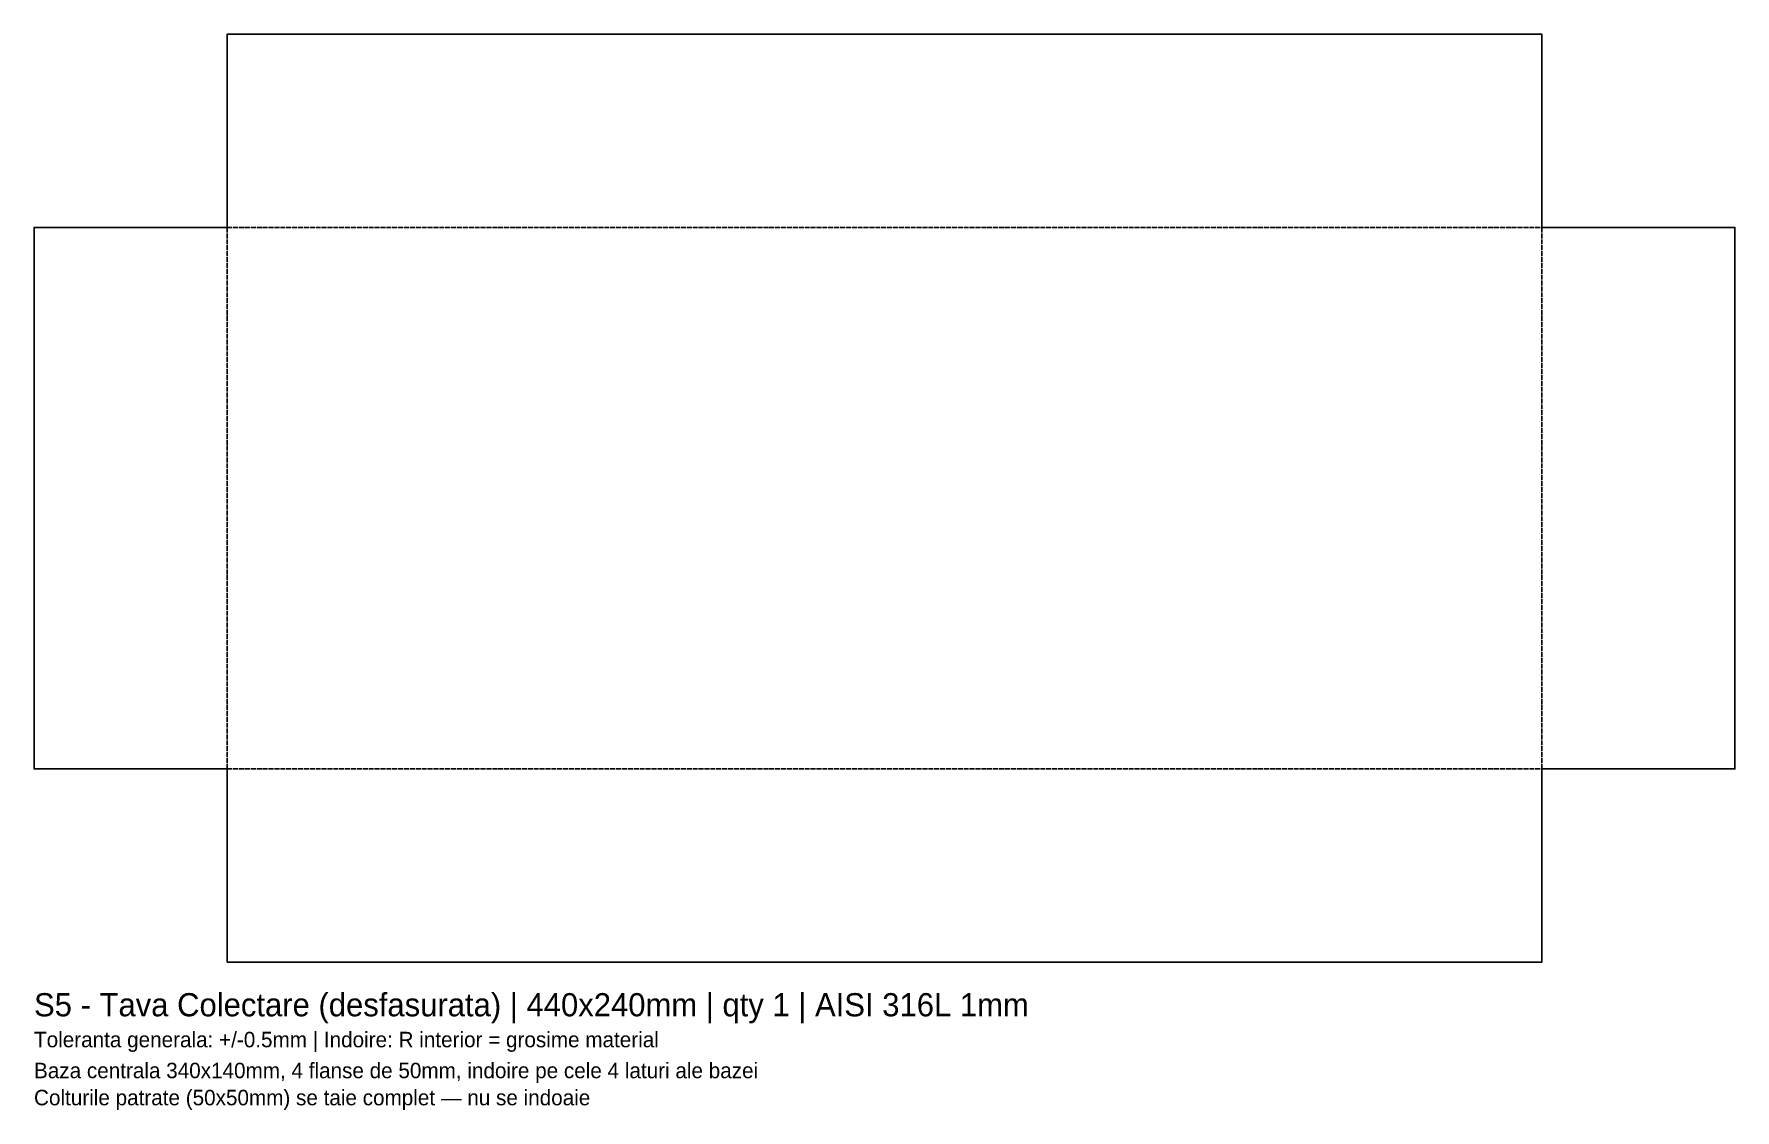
# Model space of a CAD drawing. Header units: metres. Extents: x 0 to 440, y -38 to 240.
import ezdxf

# ---------------------------------------------------------------- set-up
doc = ezdxf.new("R2010")
doc.units = ezdxf.units.M
doc.linetypes.add('DASHED', pattern=[1.524, 1.27, -0.254])
for name, color, linetype in [('ANNOTATION', 3, 'Continuous'), ('BEND', 1, 'DASHED'), ('CUT', 5, 'Continuous')]:
    doc.layers.add(name, color=color, linetype=linetype)

msp = doc.modelspace()

# ---------------------------------------------------------------- linework, layer by layer
at = {"layer": 'BEND'}
for p, q in [((50, 190), (390, 190)), ((50, 50), (50, 190)), ((390, 50), (390, 190)), ((50, 50), (390, 50))]:
    msp.add_line(p, q, dxfattribs=at)
at = {"layer": 'CUT'}
msp.add_lwpolyline([(50, 0), (390, 0), (390, 50), (440, 50), (440, 190), (390, 190), (390, 240), (50, 240), (50, 190), (0, 190), (0, 50), (50, 50)], close=True, dxfattribs=at)

# ---------------------------------------------------------------- texts
at = {"layer": 'ANNOTATION'}
for s, height, p in [('S5 - Tava Colectare (desfasurata) | 440x240mm | qty 1 | AISI 316L 1mm', 6, (0, -14)), ('Toleranta generala: +/-0.5mm | Indoire: R interior = grosime material', 4, (0, -22)), ('Baza centrala 340x140mm, 4 flanse de 50mm, indoire pe cele 4 laturi ale bazei', 4, (0, -30)), ('Colturile patrate (50x50mm) se taie complet — nu se indoaie', 4, (0, -37))]:
    msp.add_text(s, height=height, dxfattribs=at).set_placement(p)

doc.saveas('drawing.dxf')
